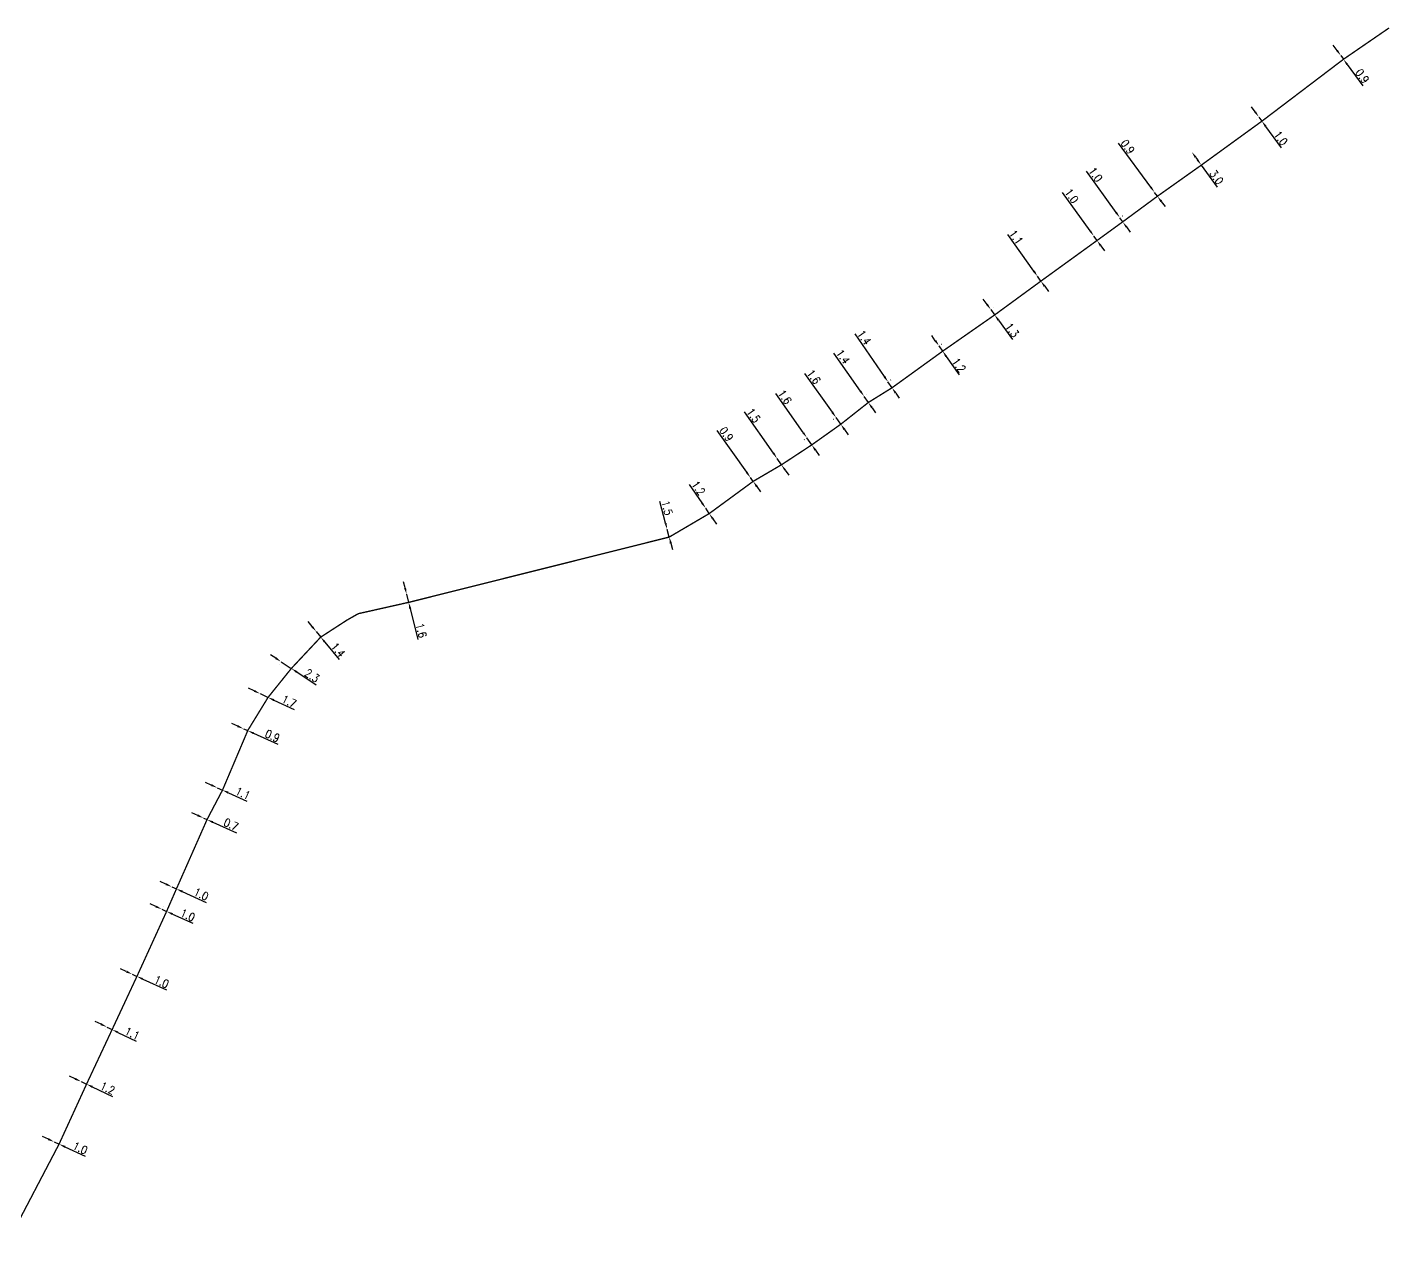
# Model space of a CAD drawing. Header units: millimetres. Extents: x 168049 to 169000, y 126646 to 127000.
# Drawn here: x 168744.8 to 169000.1, y 126659.4 to 126887.4 of the extents above; entities that cross this region are included whole.
import ezdxf

# ---------------------------------------------------------------- set-up
doc = ezdxf.new("R2010")
doc.units = ezdxf.units.MM
doc.linetypes.add('O_GAINE', pattern=[2000, 1000, 1000])
doc.layers.get('DEFPOINTS').update_dxf_attribs({"linetype": 'CONTINUOUS'})
doc.layers.add('O_100', color=6, linetype='O_GAINE')
doc.styles.get("Standard").update_dxf_attribs({"font": 'romans.shx', "width": 0.85})
doc.dimstyles.get("Standard").update_dxf_attribs({"dimtxt": 1.5, "dimasz": 1.2, "dimexe": 0.625, "dimexo": 0.625, "dimgap": 0.25, "dimtad": 1, "dimdec": 1, "dimzin": 0, "dimdsep": 46, "dimtxsty": 'Standard', "dimcen": -0.5, "dimadec": 0, "dimazin": 0, "dimtfac": 1, "dimtdec": 1, "dimtmove": 0, "dimatfit": 3, "dimfxl": 1, "dimtolj": 1, "dimtzin": 0, "dimarcsym": 0})

# ---------------------------------------------------------------- blocks, each defined once
blk = doc.blocks.new('*D0')
at = {"layer": 'DEFPOINTS', "color": 0, "linetype": 'Continuous'}
for p in [(168990.95, 126882.13), (168990.95, 126882.13), (168991.45, 126881.45)]:
    blk.add_point(p, dxfattribs=at)
at = {"layer": 'O_100', "color": 0, "linetype": 'Continuous', "lineweight": -2}
for p, q in [((168990.24, 126883.1), (168989.54, 126884.07)), ((168990.95, 126882.13), (168991.45, 126881.45)), ((168992.15, 126880.47), (168995.08, 126876.44))]:
    blk.add_line(p, q, dxfattribs=at)
at = {"layer": 'O_100', "color": 0, "linetype": 'Continuous'}
for points in [[(168990.41, 126883.22), (168990.08, 126882.99), (168990.95, 126882.13)], [(168992.32, 126880.59), (168991.99, 126880.36), (168991.45, 126881.45)]]:
    blk.add_solid(points, dxfattribs=at)
at = {"layer": 'O_100', "color": 0, "linetype": 'Continuous', "insert": (168994.98, 126878.29), "char_height": 1.5, "attachment_point": 5, "rotation": 305.9957}
blk.add_mtext('\\A1;0.9', dxfattribs=at)
blk = doc.blocks.new('*D1')
at = {"layer": 'DEFPOINTS', "color": 0, "linetype": 'Continuous'}
for p in [(168975.6, 126870.61), (168975.61, 126870.62), (168976.16, 126869.85)]:
    blk.add_point(p, dxfattribs=at)
at = {"layer": 'O_100', "color": 0, "linetype": 'Continuous', "lineweight": -2}
for p, q in [((168974.9, 126871.59), (168974.2, 126872.56)), ((168975.1, 126870.25), (168975.1, 126870.25)), ((168975.6, 126870.61), (168976.16, 126869.84)), ((168975.66, 126869.48), (168975.65, 126869.48)), ((168976.86, 126868.87), (168979.76, 126864.87))]:
    blk.add_line(p, q, dxfattribs=at)
at = {"layer": 'O_100', "color": 0, "linetype": 'Continuous'}
for points in [[(168975.06, 126871.7), (168974.74, 126871.47), (168975.6, 126870.61)], [(168977.02, 126868.99), (168976.7, 126868.76), (168976.16, 126869.84)]]:
    blk.add_solid(points, dxfattribs=at)
at = {"layer": 'O_100', "color": 0, "linetype": 'Continuous', "insert": (168979.69, 126866.66), "char_height": 1.5, "attachment_point": 5, "rotation": 305.8704}
blk.add_mtext('\\A1;1.0', dxfattribs=at)
blk = doc.blocks.new('*D2')
at = {"layer": 'DEFPOINTS', "color": 0, "linetype": 'Continuous'}
for p in [(168963.05, 126864.03), (168963.05, 126864.03), (168964.8, 126861.6)]:
    blk.add_point(p, dxfattribs=at)
at = {"layer": 'O_100', "color": 0, "linetype": 'Continuous', "lineweight": -2}
for p, q in [((168963.75, 126863.06), (168964.1, 126862.57)), ((168964.8, 126861.6), (168967.77, 126857.47))]:
    blk.add_line(p, q, dxfattribs=at)
at = {"layer": 'O_100', "color": 0, "linetype": 'Continuous'}
for points in [[(168963.91, 126863.18), (168963.58, 126862.94), (168963.05, 126864.03)], [(168964.26, 126862.69), (168963.93, 126862.46), (168964.8, 126861.6)]]:
    blk.add_solid(points, dxfattribs=at)
at = {"layer": 'O_100', "color": 0, "linetype": 'Continuous', "insert": (168967.65, 126859.34), "char_height": 1.5, "attachment_point": 5, "rotation": 305.724}
blk.add_mtext('\\A1;3.0', dxfattribs=at)
blk = doc.blocks.new('*D3')
at = {"layer": 'DEFPOINTS', "color": 0, "linetype": 'Continuous'}
for p in [(168956.05, 126856.5), (168956.05, 126856.5), (168956.58, 126855.77)]:
    blk.add_point(p, dxfattribs=at)
at = {"layer": 'O_100', "color": 0, "linetype": 'Continuous', "lineweight": -2}
for p, q in [((168955.34, 126857.47), (168949.29, 126865.7)), ((168956.58, 126855.77), (168956.05, 126856.5)), ((168957.3, 126854.81), (168958.01, 126853.84))]:
    blk.add_line(p, q, dxfattribs=at)
at = {"layer": 'O_100', "color": 0, "linetype": 'Continuous'}
for points in [[(168955.5, 126857.58), (168955.18, 126857.35), (168956.05, 126856.5)], [(168957.46, 126854.93), (168957.13, 126854.69), (168956.58, 126855.77)]]:
    blk.add_solid(points, dxfattribs=at)
at = {"layer": 'O_100', "color": 0, "linetype": 'Continuous', "insert": (168951.01, 126865.04), "char_height": 1.5, "attachment_point": 5, "rotation": 306.3215}
blk.add_mtext('\\A1;0.9', dxfattribs=at)
blk = doc.blocks.new('*D4')
at = {"layer": 'DEFPOINTS', "color": 0, "linetype": 'Continuous'}
for p in [(168949.47, 126851.72), (168949.52, 126851.75), (168950.03, 126850.95)]:
    blk.add_point(p, dxfattribs=at)
at = {"layer": 'O_100', "color": 0, "linetype": 'Continuous', "lineweight": -2}
for p, q in [((168948.82, 126852.73), (168943.29, 126860.45)), ((168950.08, 126850.98), (168949.52, 126851.75)), ((168949.98, 126852.08), (168950.03, 126852.12)), ((168950.53, 126851.31), (168950.58, 126851.34)), ((168950.77, 126850.01), (168951.47, 126849.03))]:
    blk.add_line(p, q, dxfattribs=at)
at = {"layer": 'O_100', "color": 0, "linetype": 'Continuous'}
for points in [[(168948.99, 126852.85), (168948.66, 126852.61), (168949.52, 126851.75)], [(168950.94, 126850.12), (168950.61, 126849.89), (168950.08, 126850.98)]]:
    blk.add_solid(points, dxfattribs=at)
at = {"layer": 'O_100', "color": 0, "linetype": 'Continuous', "insert": (168944.98, 126859.82), "char_height": 1.5, "attachment_point": 5, "rotation": 305.6067}
blk.add_mtext('\\A1;1.0', dxfattribs=at)
blk = doc.blocks.new('*D5')
at = {"layer": 'DEFPOINTS', "color": 0, "linetype": 'Continuous'}
for p in [(168944.68, 126848.28), (168944.68, 126848.28), (168945.26, 126847.47)]:
    blk.add_point(p, dxfattribs=at)
at = {"layer": 'O_100', "color": 0, "linetype": 'Continuous', "lineweight": -2}
for p, q in [((168943.98, 126849.26), (168938.82, 126856.47)), ((168945.26, 126847.47), (168944.68, 126848.28)), ((168945.96, 126846.5), (168946.66, 126845.52))]:
    blk.add_line(p, q, dxfattribs=at)
at = {"layer": 'O_100', "color": 0, "linetype": 'Continuous'}
for points in [[(168944.14, 126849.38), (168943.82, 126849.14), (168944.68, 126848.28)], [(168946.12, 126846.61), (168945.8, 126846.38), (168945.26, 126847.47)]]:
    blk.add_solid(points, dxfattribs=at)
at = {"layer": 'O_100', "color": 0, "linetype": 'Continuous', "insert": (168940.51, 126855.83), "char_height": 1.5, "attachment_point": 5, "rotation": 305.5951}
blk.add_mtext('\\A1;1.0', dxfattribs=at)
blk = doc.blocks.new('*D6')
at = {"layer": 'DEFPOINTS', "color": 0, "linetype": 'Continuous'}
for p in [(168934.11, 126840.77), (168934.11, 126840.77), (168934.75, 126839.87)]:
    blk.add_point(p, dxfattribs=at)
at = {"layer": 'O_100', "color": 0, "linetype": 'Continuous', "lineweight": -2}
for p, q in [((168933.41, 126841.74), (168928.52, 126848.59)), ((168934.75, 126839.87), (168934.11, 126840.77)), ((168935.45, 126838.9), (168936.14, 126837.92))]:
    blk.add_line(p, q, dxfattribs=at)
at = {"layer": 'O_100', "color": 0, "linetype": 'Continuous'}
for points in [[(168933.57, 126841.86), (168933.25, 126841.63), (168934.11, 126840.77)], [(168935.61, 126839.01), (168935.28, 126838.78), (168934.75, 126839.87)]]:
    blk.add_solid(points, dxfattribs=at)
at = {"layer": 'O_100', "color": 0, "linetype": 'Continuous', "insert": (168930.09, 126848.1), "char_height": 1.5, "attachment_point": 5, "rotation": 305.5614}
blk.add_mtext('\\A1;1.1', dxfattribs=at)
blk = doc.blocks.new('*D7')
at = {"layer": 'DEFPOINTS', "color": 0, "linetype": 'Continuous'}
for p in [(168925.33, 126834.52), (168925.34, 126834.53), (168926.06, 126833.51)]:
    blk.add_point(p, dxfattribs=at)
at = {"layer": 'O_100', "color": 0, "linetype": 'Continuous', "lineweight": -2}
for p, q in [((168924.64, 126835.5), (168923.93, 126836.48)), ((168925.34, 126834.53), (168926.07, 126833.52)), ((168925.84, 126834.89), (168925.85, 126834.89)), ((168926.57, 126833.88), (168926.58, 126833.88)), ((168926.77, 126832.54), (168929.4, 126828.9))]:
    blk.add_line(p, q, dxfattribs=at)
at = {"layer": 'O_100', "color": 0, "linetype": 'Continuous'}
for points in [[(168924.8, 126835.62), (168924.47, 126835.39), (168925.34, 126834.53)], [(168926.93, 126832.66), (168926.61, 126832.42), (168926.07, 126833.52)]]:
    blk.add_solid(points, dxfattribs=at)
at = {"layer": 'O_100', "color": 0, "linetype": 'Continuous', "insert": (168929.34, 126830.69), "char_height": 1.5, "attachment_point": 5, "rotation": 305.7874}
blk.add_mtext('\\A1;1.3', dxfattribs=at)
blk = doc.blocks.new('*D8')
at = {"layer": 'DEFPOINTS', "color": 0, "linetype": 'Continuous'}
for p in [(168915.62, 126827.7), (168915.64, 126827.71), (168916.31, 126826.71)]:
    blk.add_point(p, dxfattribs=at)
at = {"layer": 'O_100', "color": 0, "linetype": 'Continuous', "lineweight": -2}
for p, q in [((168914.95, 126828.69), (168914.27, 126829.68)), ((168916.14, 126828.05), (168916.15, 126828.06)), ((168915.64, 126827.71), (168916.32, 126826.72)), ((168916.82, 126827.07), (168916.84, 126827.08)), ((168917.01, 126825.74), (168919.4, 126822.3))]:
    blk.add_line(p, q, dxfattribs=at)
at = {"layer": 'O_100', "color": 0, "linetype": 'Continuous'}
for points in [[(168915.12, 126828.81), (168914.79, 126828.58), (168915.64, 126827.71)], [(168917.17, 126825.85), (168916.84, 126825.62), (168916.32, 126826.72)]]:
    blk.add_solid(points, dxfattribs=at)
at = {"layer": 'O_100', "color": 0, "linetype": 'Continuous', "insert": (168919.37, 126824.1), "char_height": 1.5, "attachment_point": 5, "rotation": 304.8191}
blk.add_mtext('\\A1;1.2', dxfattribs=at)
blk = doc.blocks.new('*D9')
at = {"layer": 'DEFPOINTS', "color": 0, "linetype": 'Continuous'}
for p in [(168906.05, 126820.96), (168906.08, 126820.98), (168906.82, 126819.85)]:
    blk.add_point(p, dxfattribs=at)
at = {"layer": 'O_100', "color": 0, "linetype": 'Continuous', "lineweight": -2}
for p, q in [((168905.4, 126821.97), (168899.93, 126829.97)), ((168906.84, 126819.87), (168906.08, 126820.98)), ((168906.57, 126821.32), (168906.6, 126821.33)), ((168907.33, 126820.2), (168907.36, 126820.22)), ((168907.52, 126818.88), (168908.2, 126817.89))]:
    blk.add_line(p, q, dxfattribs=at)
at = {"layer": 'O_100', "color": 0, "linetype": 'Continuous'}
for points in [[(168905.57, 126822.09), (168905.24, 126821.86), (168906.08, 126820.98)], [(168907.68, 126818.99), (168907.35, 126818.76), (168906.84, 126819.87)]]:
    blk.add_solid(points, dxfattribs=at)
at = {"layer": 'O_100', "color": 0, "linetype": 'Continuous', "insert": (168901.62, 126829.28), "char_height": 1.5, "attachment_point": 5, "rotation": 304.3488}
blk.add_mtext('\\A1;1.4', dxfattribs=at)
blk = doc.blocks.new('*D10')
at = {"layer": 'DEFPOINTS', "color": 0, "linetype": 'Continuous'}
for p in [(168901.6, 126818.25), (168901.61, 126818.26), (168902.4, 126817.11)]:
    blk.add_point(p, dxfattribs=at)
at = {"layer": 'O_100', "color": 0, "linetype": 'Continuous', "lineweight": -2}
for p, q in [((168900.92, 126819.24), (168895.96, 126826.38)), ((168902.4, 126817.11), (168901.61, 126818.26)), ((168902.12, 126818.61), (168902.12, 126818.61)), ((168902.92, 126817.46), (168902.92, 126817.46)), ((168903.09, 126816.12), (168903.77, 126815.14))]:
    blk.add_line(p, q, dxfattribs=at)
at = {"layer": 'O_100', "color": 0, "linetype": 'Continuous'}
for points in [[(168901.08, 126819.36), (168900.76, 126819.13), (168901.61, 126818.26)], [(168903.25, 126816.24), (168902.93, 126816.01), (168902.4, 126817.11)]]:
    blk.add_solid(points, dxfattribs=at)
at = {"layer": 'O_100', "color": 0, "linetype": 'Continuous', "insert": (168897.65, 126825.7), "char_height": 1.5, "attachment_point": 5, "rotation": 304.8191}
blk.add_mtext('\\A1;1.4', dxfattribs=at)
blk = doc.blocks.new('*D11')
at = {"layer": 'DEFPOINTS', "color": 0, "linetype": 'Continuous'}
for p in [(168896.34, 126814.29), (168896.35, 126814.3), (168897.24, 126813.04)]:
    blk.add_point(p, dxfattribs=at)
at = {"layer": 'O_100', "color": 0, "linetype": 'Continuous', "lineweight": -2}
for p, q in [((168895.65, 126815.27), (168890.48, 126822.57)), ((168895.84, 126813.94), (168895.83, 126813.93)), ((168897.23, 126813.03), (168896.34, 126814.29)), ((168896.73, 126812.67), (168896.72, 126812.67)), ((168897.93, 126812.05), (168898.62, 126811.07))]:
    blk.add_line(p, q, dxfattribs=at)
at = {"layer": 'O_100', "color": 0, "linetype": 'Continuous'}
for points in [[(168895.81, 126815.39), (168895.48, 126815.16), (168896.34, 126814.29)], [(168898.09, 126812.16), (168897.76, 126811.93), (168897.23, 126813.03)]]:
    blk.add_solid(points, dxfattribs=at)
at = {"layer": 'O_100', "color": 0, "linetype": 'Continuous', "insert": (168892.16, 126821.93), "char_height": 1.5, "attachment_point": 5, "rotation": 305.2842}
blk.add_mtext('\\A1;1.6', dxfattribs=at)
blk = doc.blocks.new('*D12')
at = {"layer": 'DEFPOINTS', "color": 0, "linetype": 'Continuous'}
for p in [(168890.88, 126810.47), (168890.92, 126810.5), (168891.84, 126809.19)]:
    blk.add_point(p, dxfattribs=at)
at = {"layer": 'O_100', "color": 0, "linetype": 'Continuous', "lineweight": -2}
for p, q in [((168890.19, 126811.46), (168885.06, 126818.8)), ((168890.41, 126810.15), (168890.37, 126810.12)), ((168891.79, 126809.16), (168890.88, 126810.47)), ((168891.33, 126808.83), (168891.28, 126808.8)), ((168892.48, 126808.18), (168893.17, 126807.2))]:
    blk.add_line(p, q, dxfattribs=at)
at = {"layer": 'O_100', "color": 0, "linetype": 'Continuous'}
for points in [[(168890.35, 126811.57), (168890.03, 126811.34), (168890.88, 126810.47)], [(168892.65, 126808.29), (168892.32, 126808.07), (168891.79, 126809.16)]]:
    blk.add_solid(points, dxfattribs=at)
at = {"layer": 'O_100', "color": 0, "linetype": 'Continuous', "insert": (168886.73, 126818.14), "char_height": 1.5, "attachment_point": 5, "rotation": 304.972}
blk.add_mtext('\\A1;1.6', dxfattribs=at)
blk = doc.blocks.new('*D13')
at = {"layer": 'DEFPOINTS', "color": 0, "linetype": 'Continuous'}
for p in [(168885.29, 126806.62), (168885.29, 126806.62), (168886.12, 126805.43)]:
    blk.add_point(p, dxfattribs=at)
at = {"layer": 'O_100', "color": 0, "linetype": 'Continuous', "lineweight": -2}
for p, q in [((168884.6, 126807.6), (168879.19, 126815.34)), ((168886.12, 126805.43), (168885.29, 126806.62)), ((168886.81, 126804.45), (168887.5, 126803.47))]:
    blk.add_line(p, q, dxfattribs=at)
at = {"layer": 'O_100', "color": 0, "linetype": 'Continuous'}
for points in [[(168884.77, 126807.72), (168884.44, 126807.49), (168885.29, 126806.62)], [(168886.97, 126804.56), (168886.64, 126804.33), (168886.12, 126805.43)]]:
    blk.add_solid(points, dxfattribs=at)
at = {"layer": 'O_100', "color": 0, "linetype": 'Continuous', "insert": (168880.86, 126814.69), "char_height": 1.5, "attachment_point": 5, "rotation": 304.972}
blk.add_mtext('\\A1;1.5', dxfattribs=at)
blk = doc.blocks.new('*D14')
at = {"layer": 'DEFPOINTS', "color": 0, "linetype": 'Continuous'}
for p in [(168880.29, 126803.06), (168880.29, 126803.06), (168880.81, 126802.32)]:
    blk.add_point(p, dxfattribs=at)
at = {"layer": 'O_100', "color": 0, "linetype": 'Continuous', "lineweight": -2}
for p, q in [((168879.6, 126804.04), (168874.08, 126811.87)), ((168880.81, 126802.32), (168880.29, 126803.06)), ((168881.5, 126801.34), (168882.19, 126800.36))]:
    blk.add_line(p, q, dxfattribs=at)
at = {"layer": 'O_100', "color": 0, "linetype": 'Continuous'}
for points in [[(168879.76, 126804.15), (168879.44, 126803.92), (168880.29, 126803.06)], [(168881.67, 126801.46), (168881.34, 126801.23), (168880.81, 126802.32)]]:
    blk.add_solid(points, dxfattribs=at)
at = {"layer": 'O_100', "color": 0, "linetype": 'Continuous', "insert": (168875.79, 126811.18), "char_height": 1.5, "attachment_point": 5, "rotation": 305.1966}
blk.add_mtext('\\A1;0.9', dxfattribs=at)
blk = doc.blocks.new('*D15')
at = {"layer": 'DEFPOINTS', "color": 0, "linetype": 'Continuous'}
for p in [(168871.91, 126797.29), (168871.91, 126797.29), (168872.58, 126796.29)]:
    blk.add_point(p, dxfattribs=at)
at = {"layer": 'O_100', "color": 0, "linetype": 'Continuous', "lineweight": -2}
for p, q in [((168871.23, 126798.28), (168868.87, 126801.74)), ((168872.58, 126796.29), (168871.91, 126797.29)), ((168873.26, 126795.3), (168873.93, 126794.31))]:
    blk.add_line(p, q, dxfattribs=at)
at = {"layer": 'O_100', "color": 0, "linetype": 'Continuous'}
for points in [[(168871.39, 126798.39), (168871.06, 126798.16), (168871.91, 126797.29)], [(168873.42, 126795.42), (168873.09, 126795.19), (168872.58, 126796.29)]]:
    blk.add_solid(points, dxfattribs=at)
at = {"layer": 'O_100', "color": 0, "linetype": 'Continuous', "insert": (168870.54, 126801.07), "char_height": 1.5, "attachment_point": 5, "rotation": 304.3073}
blk.add_mtext('\\A1;1.2', dxfattribs=at)
blk = doc.blocks.new('*D16')
at = {"layer": 'DEFPOINTS', "color": 0, "linetype": 'Continuous'}
for p in [(168864.7, 126793.33), (168864.7, 126793.33), (168865.08, 126791.88)]:
    blk.add_point(p, dxfattribs=at)
at = {"layer": 'O_100', "color": 0, "linetype": 'Continuous', "lineweight": -2}
for p, q in [((168864.39, 126794.49), (168863.32, 126798.54)), ((168865.08, 126791.88), (168864.7, 126793.33)), ((168865.39, 126790.72), (168865.69, 126789.56))]:
    blk.add_line(p, q, dxfattribs=at)
at = {"layer": 'O_100', "color": 0, "linetype": 'Continuous'}
for points in [[(168864.58, 126794.54), (168864.2, 126794.44), (168864.7, 126793.33)], [(168865.58, 126790.77), (168865.19, 126790.67), (168865.08, 126791.88)]]:
    blk.add_solid(points, dxfattribs=at)
at = {"layer": 'O_100', "color": 0, "linetype": 'Continuous', "insert": (168864.67, 126797.35), "char_height": 1.5, "attachment_point": 5, "rotation": 284.7857}
blk.add_mtext('\\A1;1.5', dxfattribs=at)
blk = doc.blocks.new('*D17')
at = {"layer": 'DEFPOINTS', "color": 0, "linetype": 'Continuous'}
for p in [(168815.86, 126781.17), (168815.86, 126781.17), (168816.24, 126779.64)]:
    blk.add_point(p, dxfattribs=at)
at = {"layer": 'O_100', "color": 0, "linetype": 'Continuous', "lineweight": -2}
for p, q in [((168815.57, 126782.34), (168815.28, 126783.5)), ((168815.86, 126781.17), (168816.24, 126779.64)), ((168816.54, 126778.47), (168817.99, 126772.68))]:
    blk.add_line(p, q, dxfattribs=at)
at = {"layer": 'O_100', "color": 0, "linetype": 'Continuous'}
for points in [[(168815.76, 126782.38), (168815.37, 126782.29), (168815.86, 126781.17)], [(168816.73, 126778.52), (168816.34, 126778.43), (168816.24, 126779.64)]]:
    blk.add_solid(points, dxfattribs=at)
at = {"layer": 'O_100', "color": 0, "linetype": 'Continuous', "insert": (168818.59, 126774.37), "char_height": 1.5, "attachment_point": 5, "rotation": 284.0591}
blk.add_mtext('\\A1;1.6', dxfattribs=at)
blk = doc.blocks.new('*D18')
at = {"layer": 'DEFPOINTS', "color": 0, "linetype": 'Continuous'}
for p in [(168798.91, 126774.18), (168798.91, 126774.18), (168799.76, 126773.13)]:
    blk.add_point(p, dxfattribs=at)
at = {"layer": 'O_100', "color": 0, "linetype": 'Continuous', "lineweight": -2}
for p, q in [((168798.15, 126775.11), (168797.39, 126776.03)), ((168798.91, 126774.18), (168799.76, 126773.13)), ((168800.52, 126772.2), (168803.21, 126768.91))]:
    blk.add_line(p, q, dxfattribs=at)
at = {"layer": 'O_100', "color": 0, "linetype": 'Continuous'}
for points in [[(168798.3, 126775.23), (168797.99, 126774.98), (168798.91, 126774.18)], [(168800.68, 126772.33), (168800.37, 126772.08), (168799.76, 126773.13)]]:
    blk.add_solid(points, dxfattribs=at)
at = {"layer": 'O_100', "color": 0, "linetype": 'Continuous', "insert": (168803.02, 126770.73), "char_height": 1.5, "attachment_point": 5, "rotation": 309.2831}
blk.add_mtext('\\A1;1.4', dxfattribs=at)
blk = doc.blocks.new('*D19')
at = {"layer": 'DEFPOINTS', "color": 0, "linetype": 'Continuous'}
for p in [(168792.33, 126768.52), (168792.33, 126768.51), (168794.26, 126767.26)]:
    blk.add_point(p, dxfattribs=at)
at = {"layer": 'O_100', "color": 0, "linetype": 'Continuous', "lineweight": -2}
for p, q in [((168791.33, 126769.17), (168790.32, 126769.83)), ((168791.99, 126768), (168791.99, 126767.99)), ((168792.33, 126768.51), (168794.25, 126767.25)), ((168793.91, 126766.74), (168793.91, 126766.73)), ((168795.25, 126766.59), (168798.91, 126764.19))]:
    blk.add_line(p, q, dxfattribs=at)
at = {"layer": 'O_100', "color": 0, "linetype": 'Continuous'}
for points in [[(168791.44, 126769.34), (168791.22, 126769.01), (168792.33, 126768.51)], [(168795.36, 126766.76), (168795.15, 126766.43), (168794.25, 126767.25)]]:
    blk.add_solid(points, dxfattribs=at)
at = {"layer": 'O_100', "color": 0, "linetype": 'Continuous', "insert": (168798.13, 126765.9), "char_height": 1.5, "attachment_point": 5, "rotation": 326.6946}
blk.add_mtext('\\A1;2.3', dxfattribs=at)
blk = doc.blocks.new('*D20')
at = {"layer": 'DEFPOINTS', "color": 0, "linetype": 'Continuous'}
for p in [(168788.4, 126762.53), (168788.4, 126762.53), (168789.89, 126761.82)]:
    blk.add_point(p, dxfattribs=at)
at = {"layer": 'O_100', "color": 0, "linetype": 'Continuous', "lineweight": -2}
for p, q in [((168787.31, 126763.04), (168786.22, 126763.55)), ((168788.4, 126762.53), (168789.89, 126761.82)), ((168790.98, 126761.31), (168794.77, 126759.53))]:
    blk.add_line(p, q, dxfattribs=at)
at = {"layer": 'O_100', "color": 0, "linetype": 'Continuous'}
for points in [[(168787.39, 126763.22), (168787.22, 126762.86), (168788.4, 126762.53)], [(168791.06, 126761.5), (168790.89, 126761.13), (168789.89, 126761.82)]]:
    blk.add_solid(points, dxfattribs=at)
at = {"layer": 'O_100', "color": 0, "linetype": 'Continuous', "insert": (168793.84, 126761.07), "char_height": 1.5, "attachment_point": 5, "rotation": 334.8381}
blk.add_mtext('\\A1;1.7', dxfattribs=at)
blk = doc.blocks.new('*D21')
at = {"layer": 'DEFPOINTS', "color": 0, "linetype": 'Continuous'}
for p in [(168785.3, 126755.94), (168785.3, 126755.94), (168786.08, 126755.59)]:
    blk.add_point(p, dxfattribs=at)
at = {"layer": 'O_100', "color": 0, "linetype": 'Continuous', "lineweight": -2}
for p, q in [((168784.21, 126756.43), (168783.11, 126756.92)), ((168785.3, 126755.94), (168786.08, 126755.59)), ((168787.17, 126755.1), (168791.72, 126753.06))]:
    blk.add_line(p, q, dxfattribs=at)
at = {"layer": 'O_100', "color": 0, "linetype": 'Continuous'}
for points in [[(168784.29, 126756.61), (168784.13, 126756.25), (168785.3, 126755.94)], [(168787.25, 126755.28), (168787.09, 126754.92), (168786.08, 126755.59)]]:
    blk.add_solid(points, dxfattribs=at)
at = {"layer": 'O_100', "color": 0, "linetype": 'Continuous', "insert": (168790.71, 126754.61), "char_height": 1.5, "attachment_point": 5, "rotation": 335.8378}
blk.add_mtext('\\A1;0.9', dxfattribs=at)
blk = doc.blocks.new('*D22')
at = {"layer": 'DEFPOINTS', "color": 0, "linetype": 'Continuous'}
for p in [(168780.35, 126744.9), (168780.35, 126744.9), (168781.35, 126744.45)]:
    blk.add_point(p, dxfattribs=at)
at = {"layer": 'O_100', "color": 0, "linetype": 'Continuous', "lineweight": -2}
for p, q in [((168779.25, 126745.39), (168778.16, 126745.88)), ((168780.35, 126744.9), (168781.35, 126744.45)), ((168782.45, 126743.96), (168785.94, 126742.39))]:
    blk.add_line(p, q, dxfattribs=at)
at = {"layer": 'O_100', "color": 0, "linetype": 'Continuous'}
for points in [[(168779.34, 126745.57), (168779.17, 126745.21), (168780.35, 126744.9)], [(168782.53, 126744.14), (168782.37, 126743.77), (168781.35, 126744.45)]]:
    blk.add_solid(points, dxfattribs=at)
at = {"layer": 'O_100', "color": 0, "linetype": 'Continuous', "insert": (168785.15, 126743.84), "char_height": 1.5, "attachment_point": 5, "rotation": 335.8378}
blk.add_mtext('\\A1;1.1', dxfattribs=at)
blk = doc.blocks.new('*D23')
at = {"layer": 'DEFPOINTS', "color": 0, "linetype": 'Continuous'}
for p in [(168777.81, 126739.21), (168777.81, 126739.21), (168778.45, 126738.92)]:
    blk.add_point(p, dxfattribs=at)
at = {"layer": 'O_100', "color": 0, "linetype": 'Continuous', "lineweight": -2}
for p, q in [((168776.71, 126739.7), (168775.62, 126740.19)), ((168777.81, 126739.21), (168778.45, 126738.92)), ((168779.54, 126738.43), (168784, 126736.43))]:
    blk.add_line(p, q, dxfattribs=at)
at = {"layer": 'O_100', "color": 0, "linetype": 'Continuous'}
for points in [[(168776.79, 126739.88), (168776.63, 126739.52), (168777.81, 126739.21)], [(168779.62, 126738.61), (168779.46, 126738.25), (168778.45, 126738.92)]]:
    blk.add_solid(points, dxfattribs=at)
at = {"layer": 'O_100', "color": 0, "linetype": 'Continuous', "insert": (168782.96, 126737.99), "char_height": 1.5, "attachment_point": 5, "rotation": 335.8378}
blk.add_mtext('\\A1;0.7', dxfattribs=at)
blk = doc.blocks.new('*D24')
at = {"layer": 'DEFPOINTS', "color": 0, "linetype": 'Continuous'}
for p in [(168771.85, 126726.32), (168771.85, 126726.32), (168772.71, 126725.93)]:
    blk.add_point(p, dxfattribs=at)
at = {"layer": 'O_100', "color": 0, "linetype": 'Continuous', "lineweight": -2}
for p, q in [((168770.75, 126726.82), (168769.66, 126727.31)), ((168771.59, 126725.75), (168771.59, 126725.75)), ((168771.85, 126726.32), (168772.71, 126725.93)), ((168772.45, 126725.36), (168772.45, 126725.36)), ((168773.8, 126725.43), (168778.28, 126723.4))]:
    blk.add_line(p, q, dxfattribs=at)
at = {"layer": 'O_100', "color": 0, "linetype": 'Continuous'}
for points in [[(168770.84, 126727), (168770.67, 126726.64), (168771.85, 126726.32)], [(168773.89, 126725.62), (168773.72, 126725.25), (168772.71, 126725.93)]]:
    blk.add_solid(points, dxfattribs=at)
at = {"layer": 'O_100', "color": 0, "linetype": 'Continuous', "insert": (168777.34, 126724.93), "char_height": 1.5, "attachment_point": 5, "rotation": 335.5944}
blk.add_mtext('\\A1;1.0', dxfattribs=at)
blk = doc.blocks.new('*D25')
at = {"layer": 'DEFPOINTS', "color": 0, "linetype": 'Continuous'}
for p in [(168769.96, 126722.13), (168769.96, 126722.12), (168770.87, 126721.7)]:
    blk.add_point(p, dxfattribs=at)
at = {"layer": 'O_100', "color": 0, "linetype": 'Continuous', "lineweight": -2}
for p, q in [((168768.87, 126722.62), (168767.78, 126723.12)), ((168769.96, 126722.13), (168770.87, 126721.71)), ((168770.22, 126722.68), (168770.22, 126722.7)), ((168771.13, 126722.27), (168771.13, 126722.28)), ((168771.97, 126721.22), (168775.78, 126719.49))]:
    blk.add_line(p, q, dxfattribs=at)
at = {"layer": 'O_100', "color": 0, "linetype": 'Continuous'}
for points in [[(168768.95, 126722.8), (168768.79, 126722.44), (168769.96, 126722.13)], [(168772.05, 126721.4), (168771.88, 126721.04), (168770.87, 126721.71)]]:
    blk.add_solid(points, dxfattribs=at)
at = {"layer": 'O_100', "color": 0, "linetype": 'Continuous', "insert": (168774.83, 126721.01), "char_height": 1.5, "attachment_point": 5, "rotation": 335.5944}
blk.add_mtext('\\A1;1.0', dxfattribs=at)
blk = doc.blocks.new('*D26')
at = {"layer": 'DEFPOINTS', "color": 0, "linetype": 'Continuous'}
for p in [(168764.42, 126709.96), (168764.42, 126709.94), (168765.32, 126709.55)]:
    blk.add_point(p, dxfattribs=at)
at = {"layer": 'O_100', "color": 0, "linetype": 'Continuous', "lineweight": -2}
for p, q in [((168763.32, 126710.44), (168762.23, 126710.93)), ((168764.16, 126709.39), (168764.16, 126709.37)), ((168764.42, 126709.94), (168765.31, 126709.53)), ((168765.06, 126708.98), (168765.05, 126708.96)), ((168766.4, 126709.03), (168770.88, 126706.99))]:
    blk.add_line(p, q, dxfattribs=at)
at = {"layer": 'O_100', "color": 0, "linetype": 'Continuous'}
for points in [[(168763.41, 126710.62), (168763.24, 126710.25), (168764.42, 126709.94)], [(168766.48, 126709.22), (168766.32, 126708.85), (168765.31, 126709.53)]]:
    blk.add_solid(points, dxfattribs=at)
at = {"layer": 'O_100', "color": 0, "linetype": 'Continuous', "insert": (168769.93, 126708.52), "char_height": 1.5, "attachment_point": 5, "rotation": 335.4974}
blk.add_mtext('\\A1;1.0', dxfattribs=at)
blk = doc.blocks.new('*D27')
at = {"layer": 'DEFPOINTS', "color": 0, "linetype": 'Continuous'}
for p in [(168759.67, 126700.04), (168759.67, 126700.04), (168760.66, 126699.56)]:
    blk.add_point(p, dxfattribs=at)
at = {"layer": 'O_100', "color": 0, "linetype": 'Continuous', "lineweight": -2}
for p, q in [((168758.59, 126700.56), (168757.51, 126701.09)), ((168759.4, 126699.48), (168759.4, 126699.48)), ((168759.67, 126700.04), (168760.66, 126699.56)), ((168760.39, 126699), (168760.38, 126699)), ((168761.74, 126699.04), (168765.18, 126697.36))]:
    blk.add_line(p, q, dxfattribs=at)
at = {"layer": 'O_100', "color": 0, "linetype": 'Continuous'}
for points in [[(168758.68, 126700.74), (168758.5, 126700.38), (168759.67, 126700.04)], [(168761.82, 126699.21), (168761.65, 126698.86), (168760.66, 126699.56)]]:
    blk.add_solid(points, dxfattribs=at)
at = {"layer": 'O_100', "color": 0, "linetype": 'Continuous', "insert": (168764.43, 126698.84), "char_height": 1.5, "attachment_point": 5, "rotation": 334.0896}
blk.add_mtext('\\A1;1.1', dxfattribs=at)
blk = doc.blocks.new('*D28')
at = {"layer": 'DEFPOINTS', "color": 0, "linetype": 'Continuous'}
for p in [(168754.83, 126689.82), (168754.83, 126689.82), (168755.87, 126689.33)]:
    blk.add_point(p, dxfattribs=at)
at = {"layer": 'O_100', "color": 0, "linetype": 'Continuous', "lineweight": -2}
for p, q in [((168753.74, 126690.33), (168752.65, 126690.83)), ((168754.83, 126689.82), (168755.87, 126689.33)), ((168756.95, 126688.82), (168760.75, 126687.04))]:
    blk.add_line(p, q, dxfattribs=at)
at = {"layer": 'O_100', "color": 0, "linetype": 'Continuous'}
for points in [[(168753.82, 126690.51), (168753.65, 126690.14), (168754.83, 126689.82)], [(168757.04, 126689), (168756.87, 126688.64), (168755.87, 126689.33)]]:
    blk.add_solid(points, dxfattribs=at)
at = {"layer": 'O_100', "color": 0, "linetype": 'Continuous', "insert": (168759.82, 126688.58), "char_height": 1.5, "attachment_point": 5, "rotation": 334.8861}
blk.add_mtext('\\A1;1.2', dxfattribs=at)
blk = doc.blocks.new('*D29')
at = {"layer": 'DEFPOINTS', "color": 0, "linetype": 'Continuous'}
for p in [(168749.81, 126678.5), (168749.81, 126678.5), (168750.71, 126678.08)]:
    blk.add_point(p, dxfattribs=at)
at = {"layer": 'O_100', "color": 0, "linetype": 'Continuous', "lineweight": -2}
for p, q in [((168748.72, 126679.01), (168747.63, 126679.51)), ((168749.81, 126678.5), (168750.71, 126678.08)), ((168751.8, 126677.58), (168755.6, 126675.82))]:
    blk.add_line(p, q, dxfattribs=at)
at = {"layer": 'O_100', "color": 0, "linetype": 'Continuous'}
for points in [[(168748.8, 126679.19), (168748.63, 126678.83), (168749.81, 126678.5)], [(168751.89, 126677.76), (168751.72, 126677.4), (168750.71, 126678.08)]]:
    blk.add_solid(points, dxfattribs=at)
at = {"layer": 'O_100', "color": 0, "linetype": 'Continuous', "insert": (168754.67, 126677.35), "char_height": 1.5, "attachment_point": 5, "rotation": 335.1331}
blk.add_mtext('\\A1;1.0', dxfattribs=at)

msp = doc.modelspace()

# ---------------------------------------------------------------- linework, layer by layer
at = {"layer": 'O_100'}
msp.add_lwpolyline([(169000, 126887.32, 0.25, 0.25, 0), (168991.47, 126881.46, 0.25, 0.25, 0), (168976.17, 126869.85, 0.25, 0.25, 0), (168964.79, 126861.59, 0.25, 0.25, 0), (168956.65, 126855.82, 0.25, 0.25, 0), (168950.08, 126850.98, 0.25, 0.25, 0), (168945.32, 126847.52, 0.25, 0.25, 0), (168934.78, 126839.89, 0.25, 0.25, 0), (168926.07, 126833.52, 0.25, 0.25, 0), (168916.32, 126826.72, 0.25, 0.25, 0), (168906.84, 126819.87, 0.25, 0.25, 0), (168902.4, 126817.11, 0.25, 0.25, 0), (168897.23, 126813.03, 0.25, 0.25, 0), (168891.79, 126809.16, 0.25, 0.25, 0), (168886.16, 126805.46, 0.25, 0.25, 0), (168880.82, 126802.33, 0.25, 0.25, 0), (168872.58, 126796.29, 0.25, 0.25, 0), (168865.08, 126791.88, 0.25, 0.25, 0), (168816.36, 126779.67, 0.25, 0.25, 0), (168806.8, 126777.52, 0.25, 0.25, 0), (168804.67, 126776.31, 0.25, 0.25, 0), (168799.75, 126773.12, 0.25, 0.25, 0), (168794.25, 126767.25, 0.25, 0.25, 0), (168789.89, 126761.83, 0.25, 0.25, 0), (168786.1, 126755.65, 0.25, 0.25, 0), (168781.36, 126744.47, 0.25, 0.25, 0), (168778.48, 126738.99, 0.25, 0.25, 0), (168772.71, 126725.93, 0.25, 0.25, 0), (168770.87, 126721.71, 0.25, 0.25, 0), (168765.31, 126709.53, 0.25, 0.25, 0), (168760.66, 126699.56, 0.25, 0.25, 0), (168755.89, 126689.38, 0.25, 0.25, 0), (168750.74, 126678.14, 0.25, 0.25, 0), (168741, 126659.53, 0.25, 0.25, 0)], format="xyseb", dxfattribs=at)

# ---------------------------------------------------------------- dimensions: what is measured, and where the dimension line sits
at = {"layer": 'O_100', "linetype": 'Continuous'}
for base, p1, p2, angle, picture, middle in [((168990.95, 126882.13), (168991.45, 126881.45), (168990.95, 126882.13), 125.9957, '*D0', (168994.17, 126877.7)), ((168975.603, 126870.6147), (168976.1642, 126869.8482), (168975.6075, 126870.618), 125.8704, '*D1', (168978.8838, 126866.0774)), ((168956.05, 126856.5), (168956.58, 126855.77), (168956.05, 126856.5), 126.3215, '*D3', (168950.21, 126864.45)), ((168963.05, 126864.03), (168964.8, 126861.6), (168963.05, 126864.03), 125.724, '*D2', (168966.84, 126858.76)), ((168949.52246, 126851.753277), (168950.025607, 126850.945119), (168949.4725, 126851.7175), 125.606699, '*D4', (168944.162484, 126859.238162)), ((168944.68, 126848.28), (168945.26, 126847.47), (168944.68, 126848.28), 125.5951, '*D5', (168939.69, 126855.25)), ((168934.11, 126840.77), (168934.75, 126839.87), (168934.11, 126840.77), 125.5614, '*D6', (168929.28, 126847.52)), ((168925.34, 126834.53), (168926.06, 126833.51), (168925.33, 126834.52), 125.7874, '*D7', (168928.53, 126830.11)), ((168906.0796, 126820.9822), (168906.81571, 126819.85012), (168906.054, 126820.9647), 124.34876, '*D9', (168900.79536, 126828.71447)), ((168915.64, 126827.71), (168916.31, 126826.71), (168915.62, 126827.7), 124.8191, '*D8', (168918.55, 126823.52)), ((168901.61, 126818.26), (168902.4, 126817.11), (168901.6, 126818.25), 124.8191, '*D10', (168896.83, 126825.13)), ((168896.34, 126814.29), (168897.24, 126813.04), (168896.35, 126814.3), 125.2842, '*D11', (168891.35, 126821.35)), ((168890.88, 126810.47), (168891.84, 126809.19), (168890.92, 126810.5), 124.972, '*D12', (168885.91, 126817.57)), ((168885.29, 126806.62), (168886.12, 126805.43), (168885.29, 126806.62), 124.972, '*D13', (168880.04, 126814.12)), ((168880.29, 126803.06), (168880.81, 126802.32), (168880.29, 126803.06), 125.1966, '*D14', (168874.97, 126810.6)), ((168815.86, 126781.17), (168816.24, 126779.64), (168815.86, 126781.17), 104.0591, '*D17', (168817.62, 126774.13)), ((168798.91, 126774.18), (168799.76, 126773.13), (168798.91, 126774.18), 129.2831, '*D18', (168802.25, 126770.09)), ((168792.33, 126768.51), (168794.26, 126767.26), (168792.33, 126768.52), 146.6946, '*D19', (168797.58, 126765.06)), ((168788.3956, 126762.5265), (168789.889, 126761.825), (168788.3956, 126762.5265), 154.8381, '*D20', (168793.4141, 126760.169)), ((168785.302, 126755.9409), (168786.0775, 126755.593), (168785.302, 126755.9409), 155.8378, '*D21', (168790.2973, 126753.6999)), ((168780.35, 126744.9), (168781.35, 126744.45), (168780.35, 126744.9), 155.8378, '*D22', (168784.74, 126742.93)), ((168777.81, 126739.21), (168778.45, 126738.92), (168777.81, 126739.21), 155.8378, '*D23', (168782.55, 126737.08)), ((168771.85, 126726.32), (168772.71, 126725.93), (168771.85, 126726.32), 155.5944, '*D24', (168776.92, 126724.02)), ((168769.96, 126722.13), (168770.87, 126721.7), (168769.96, 126722.12), 155.5944, '*D25', (168774.42, 126720.1)), ((168764.42, 126709.94), (168765.32, 126709.55), (168764.42, 126709.96), 155.4974, '*D26', (168769.52, 126707.61)), ((168759.67, 126700.04), (168760.66, 126699.56), (168759.67, 126700.04), 154.0896, '*D27', (168764, 126697.94)), ((168754.8255, 126689.8162), (168755.8668, 126689.3281), (168754.8255, 126689.8162), 154.8861, '*D28', (168759.3933, 126687.6752)), ((168749.81, 126678.5), (168750.71, 126678.08), (168749.81, 126678.5), 155.1331, '*D29', (168754.25, 126676.45))]:
    dim = msp.add_linear_dim(base=base, p1=p1, p2=p2, angle=angle, dimstyle='Standard', override={"dimscale": 1}, dxfattribs=at)
    dim.commit()
    dim.dimension.update_dxf_attribs({"geometry": picture, "text_midpoint": middle, "dimtype": 129})
for p1, p2, picture, middle in [((168872.58, 126796.29), (168871.91, 126797.29), '*D15', (168870.54, 126801.07)), ((168865.08, 126791.88), (168864.7, 126793.33), '*D16', (168864.67, 126797.35))]:
    dim = msp.add_aligned_dim(p1=p1, p2=p2, distance=0, dimstyle='Standard', override={"dimscale": 1}, dxfattribs=at)
    dim.commit()
    dim.dimension.update_dxf_attribs({"geometry": picture, "text_midpoint": middle})

doc.saveas('drawing.dxf')
